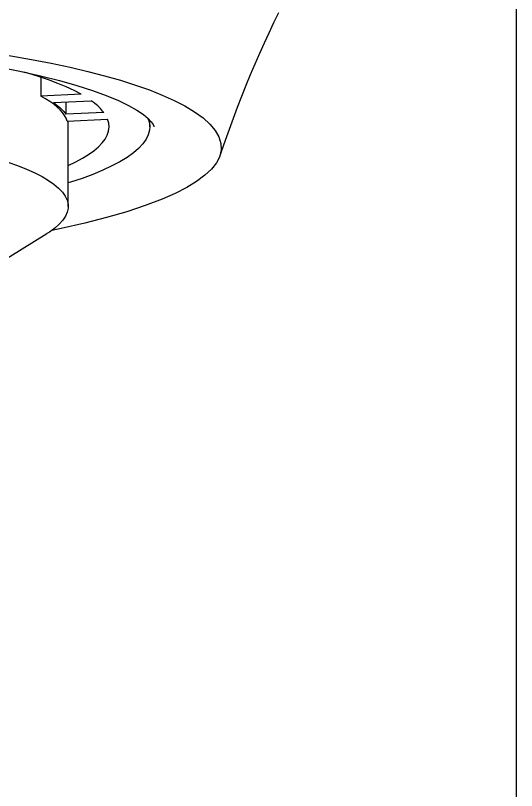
# Model space of a CAD drawing. Header units: millimetres. Extents: x 4859 to 5453, y 1404 to 2244.
# Drawn here: x 5021.37 to 5033.67, y 1847.51 to 1866.51 of the extents above; entities that cross this region are included whole.
import ezdxf

# ---------------------------------------------------------------- set-up
doc = ezdxf.new("R2010")
doc.units = ezdxf.units.MM

msp = doc.modelspace()

# ---------------------------------------------------------------- linework, layer by layer
at = {"color": 7, "linetype": 'Continuous'}
for p, q in [((5033.67, 1637.168), (5033.67, 1873.983)), ((5021.998, 1864.992), (5021.998, 1864.53)), ((5024.318, 1864.803), (5024.66, 1864.683)), ((5022.985, 1864.575), (5021.998, 1864.53)), ((5022.307, 1864.373), (5023.236, 1864.416)), ((5022.61, 1864.387), (5022.61, 1864.089)), ((5023.539, 1864.132), (5022.61, 1864.089)), ((5022.647, 1863.921), (5023.634, 1863.966)), ((5022.67, 1861.824), (5022.67, 1863.921)), ((5024.67, 1863.781), (5024.67, 1863.94)), ((5020.726, 1860.283), (5022.148, 1861.161))]:
    msp.add_line(p, q, dxfattribs=at)
for points in [[(5027.83, 1866.569), (5027.71, 1866.326), (5027.592, 1866.078), (5027.475, 1865.827), (5027.36, 1865.572), (5027.247, 1865.314), (5027.136, 1865.053), (5027.028, 1864.789), (5026.921, 1864.523), (5026.817, 1864.254), (5026.715, 1863.984), (5026.616, 1863.713), (5026.519, 1863.44), (5026.426, 1863.167), (5026.393, 1863.071)], [(5012.67, 1866.154), (5013.377, 1866.151), (5014.085, 1866.139), (5014.794, 1866.12), (5015.509, 1866.092), (5016.224, 1866.056), (5016.927, 1866.013), (5017.615, 1865.961), (5018.29, 1865.902), (5018.94, 1865.837), (5019.561, 1865.766), (5020.157, 1865.689), (5020.724, 1865.608), (5021.261, 1865.522), (5021.769, 1865.432), (5022.253, 1865.338), (5022.714, 1865.24), (5023.149, 1865.138), (5023.562, 1865.031), (5023.952, 1864.919), (5024.318, 1864.803)], [(5019.774, 1865.439), (5020.376, 1865.347), (5020.946, 1865.248), (5021.484, 1865.142), (5021.988, 1865.031), (5022.453, 1864.915), (5022.879, 1864.795)], [(5022.985, 1864.575), (5022.812, 1864.666), (5022.621, 1864.755), (5022.413, 1864.842), (5022.186, 1864.928), (5021.942, 1865.011), (5021.681, 1865.092), (5021.58, 1865.121)], [(5022.879, 1864.795), (5023.264, 1864.672), (5023.604, 1864.548), (5023.9, 1864.425), (5024.152, 1864.303), (5024.356, 1864.187), (5024.514, 1864.079), (5024.63, 1863.982), (5024.708, 1863.899)], [(5024.66, 1864.683), (5024.978, 1864.557), (5025.271, 1864.426), (5025.534, 1864.29), (5025.771, 1864.147), (5025.978, 1863.998), (5026.147, 1863.846), (5026.277, 1863.69), (5026.368, 1863.531), (5026.417, 1863.372), (5026.423, 1863.213), (5026.393, 1863.071)], [(5022.647, 1863.921), (5022.619, 1863.99), (5022.58, 1864.059), (5022.529, 1864.128), (5022.468, 1864.196), (5022.396, 1864.264), (5022.312, 1864.332), (5022.218, 1864.398), (5022.114, 1864.464), (5021.998, 1864.53)], [(5023.539, 1864.132), (5023.514, 1864.164), (5023.487, 1864.196), (5023.458, 1864.228), (5023.426, 1864.259), (5023.392, 1864.291), (5023.357, 1864.323), (5023.319, 1864.354), (5023.279, 1864.385), (5023.236, 1864.416)], [(5022.307, 1864.373), (5022.35, 1864.342), (5022.391, 1864.311), (5022.429, 1864.28), (5022.465, 1864.248), (5022.499, 1864.217), (5022.53, 1864.185), (5022.559, 1864.153), (5022.585, 1864.121), (5022.61, 1864.089)], [(5023.67, 1863.781), (5023.662, 1863.868), (5023.634, 1863.966)], [(5024.626, 1863.985), (5024.649, 1863.926), (5024.669, 1863.813), (5024.67, 1863.78)], [(5024.708, 1863.899), (5024.751, 1863.837), (5024.767, 1863.797), (5024.77, 1863.781)], [(5022.67, 1862.828), (5022.853, 1862.916), (5023.021, 1863.007), (5023.17, 1863.099), (5023.3, 1863.193), (5023.411, 1863.287), (5023.503, 1863.383), (5023.574, 1863.479), (5023.626, 1863.576), (5023.658, 1863.674), (5023.67, 1863.781)], [(5024.67, 1863.78), (5024.664, 1863.699), (5024.633, 1863.586), (5024.578, 1863.473), (5024.499, 1863.361), (5024.395, 1863.249), (5024.267, 1863.139), (5024.115, 1863.03), (5023.939, 1862.923), (5023.74, 1862.818), (5023.519, 1862.714), (5023.274, 1862.613), (5023.008, 1862.514), (5022.721, 1862.418), (5022.67, 1862.402)], [(5021.189, 1862.913), (5021.428, 1862.828), (5021.648, 1862.74), (5021.847, 1862.65), (5022.026, 1862.558), (5022.183, 1862.465), (5022.319, 1862.37), (5022.433, 1862.274), (5022.525, 1862.177), (5022.595, 1862.079), (5022.642, 1861.98), (5022.666, 1861.882), (5022.67, 1861.824)], [(5026.393, 1863.071), (5026.387, 1863.054), (5026.309, 1862.898), (5026.187, 1862.743), (5026.024, 1862.59), (5025.82, 1862.439), (5025.577, 1862.292), (5025.295, 1862.147), (5024.972, 1862.005)], [(5024.972, 1862.005), (5024.559, 1861.848), (5024.106, 1861.698), (5023.611, 1861.554), (5023.074, 1861.417), (5022.496, 1861.286), (5022.264, 1861.24)], [(5022.67, 1861.824), (5022.668, 1861.783), (5022.647, 1861.684), (5022.604, 1861.585), (5022.538, 1861.487), (5022.45, 1861.39), (5022.339, 1861.294), (5022.207, 1861.199), (5022.148, 1861.161)]]:
    msp.add_lwpolyline(points, dxfattribs=at)

doc.saveas('drawing.dxf')
